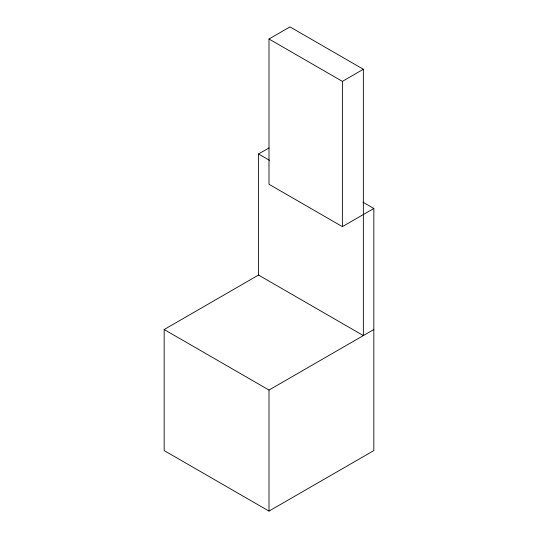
<?xml version="1.0" encoding="UTF-8"?>
<svg xmlns="http://www.w3.org/2000/svg" width="538" height="538" viewBox="0 0 538 538"><rect width="100%" height="100%" fill="white"/><g stroke="black" fill="none" stroke-linecap="round" stroke-linejoin="round"><path stroke-width="0.81" d="M258.805 274.884L164.171 329.525L164.171 450.575L269 511.1L373.829 450.575L373.829 208.475L342.383 226.632L269 184.265L269 39.005L289.969 26.9L363.352 69.267L363.352 335.577L258.516 275.053L258.516 154.002L269 147.95M269 39.005L342.383 81.373L363.352 69.267M164.171 329.525L269 390.05L373.829 329.525M362.915 202.174L373.829 208.475M258.516 154.002L269.437 160.311M342.383 81.373L342.383 226.632M269 390.05L269 511.1"/></g></svg>
